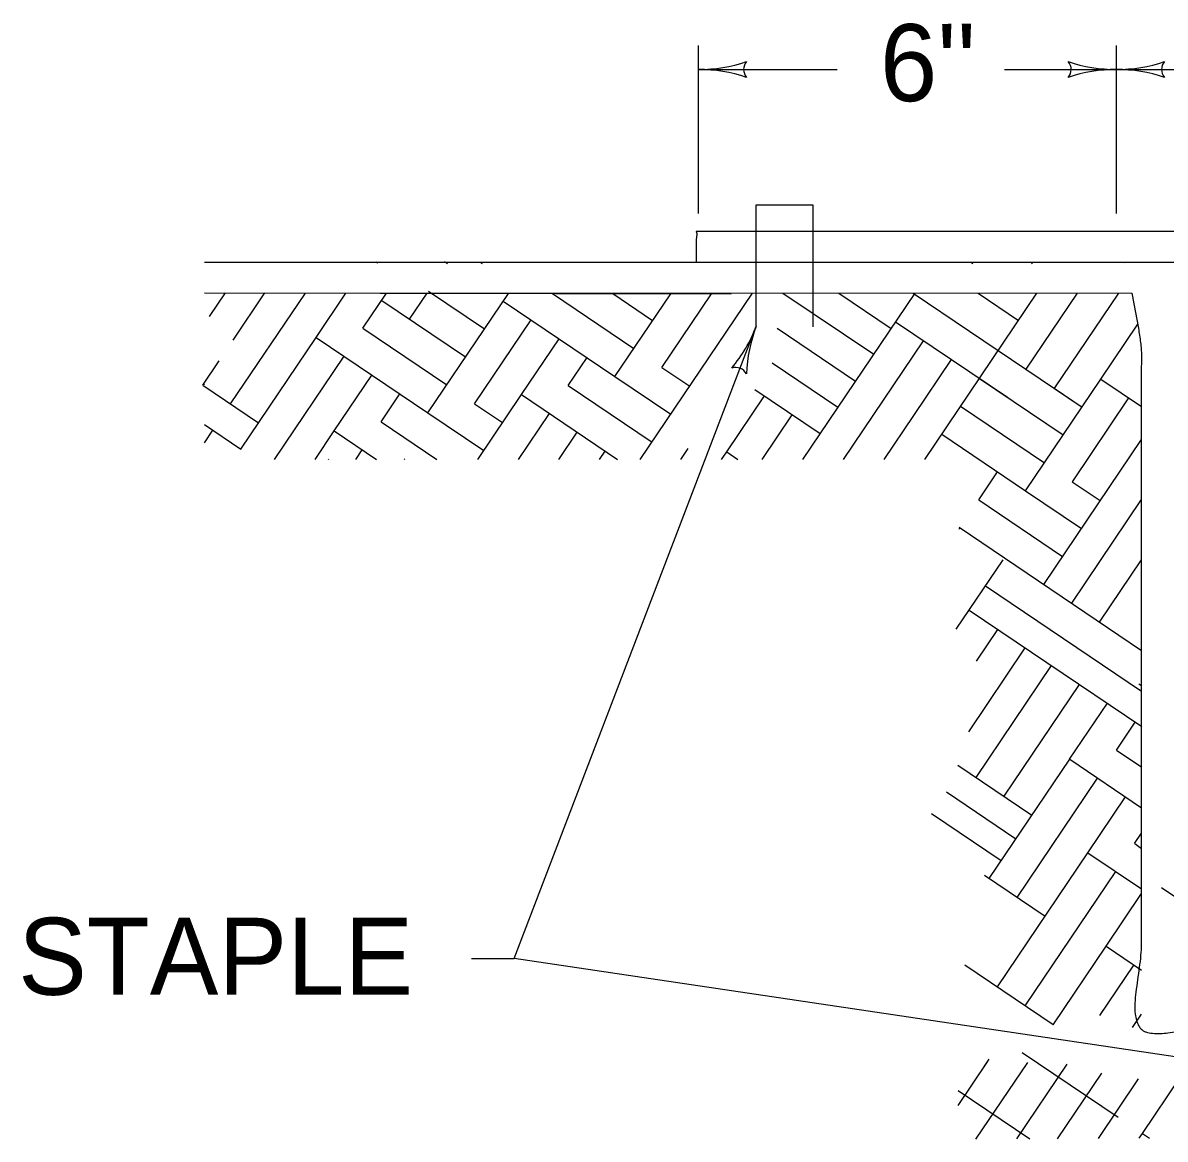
# Model space of a CAD drawing. Extents: x 1000 to 1036.3, y 1000 to 1022.
# Drawn here: x 1023.1 to 1026.066, y 1009.21 to 1012.109 of the extents above; entities that cross this region are included whole.
import ezdxf

# ---------------------------------------------------------------- set-up
doc = ezdxf.new("R2010")
doc.units = 0
doc.layers.add('Level 1', color=7, linetype='Continuous')

msp = doc.modelspace()

# ---------------------------------------------------------------- linework, layer by layer
at = {"layer": 'Level 1'}
for p, q in [((1024.8543, 1011.614), (1024.8543, 1012.0501)), ((1025.9397, 1011.614), (1025.9397, 1012.0501)), ((1024.8543, 1011.9876), (1025.2144, 1011.9876)), ((1025.6496, 1011.9876), (1025.9397, 1011.9876)), ((1025.9397, 1011.9876), (1026.2695, 1011.9876)), ((1024.8487, 1011.5676), (1026.8818, 1011.5676)), ((1023.5713, 1011.4876), (1026.8592, 1011.4876)), ((1024.0174, 1011.4883), (1024.022, 1011.4852)), ((1024.1953, 1011.4889), (1024.2023, 1011.4842)), ((1024.2867, 1011.4875), (1024.2924, 1011.4837)), ((1025.5621, 1011.4875), (1025.5673, 1011.484)), ((1025.7196, 1011.4834), (1025.7239, 1011.4875)), ((1025.7196, 1011.4834), (1025.7239, 1011.4875)), ((1025.9609, 1011.4857), (1025.9618, 1011.4875)), ((1025.9609, 1011.4857), (1025.9618, 1011.4875)), ((1024.1534, 1011.4117), (1024.2985, 1011.3138)), ((1023.5713, 1011.4076), (1024.9392, 1011.405)), ((1023.5713, 1011.4076), (1025.9808, 1011.4069)), ((1023.5849, 1011.3458), (1023.6265, 1011.4075)), ((1023.6395, 1011.1193), (1023.8337, 1011.4071)), ((1023.6457, 1011.285), (1023.7282, 1011.4073)), ((1023.8614, 1011.2919), (1023.939, 1011.4069)), ((1023.9829, 1011.3155), (1024.0445, 1011.4067)), ((1024.0319, 1011.388), (1024.2495, 1011.2412)), ((1024.1044, 1011.3391), (1024.1499, 1011.4065)), ((1024.1517, 1011.0962), (1024.3608, 1011.4061)), ((1024.3474, 1011.3864), (1024.6376, 1011.1906)), ((1024.475, 1011.4059), (1024.6865, 1011.2632)), ((1024.6318, 1011.4056), (1024.7354, 1011.3357)), ((1024.6376, 1011.1906), (1024.7824, 1011.4053)), ((1024.7033, 1010.9751), (1024.9948, 1011.4072)), ((1024.7591, 1011.2142), (1024.8879, 1011.4051)), ((1025.0739, 1011.4071), (1025.3097, 1011.2481)), ((1025.1256, 1010.9751), (1025.4169, 1011.407)), ((1025.2191, 1011.4071), (1025.3551, 1011.3154)), ((1025.4123, 1011.407), (1025.8507, 1011.1112)), ((1025.4422, 1010.9751), (1025.7335, 1011.4069)), ((1025.5805, 1011.407), (1025.6857, 1011.336)), ((1025.7056, 1011.2092), (1025.839, 1011.4069)), ((1025.7798, 1011.1608), (1025.9458, 1011.4069)), ((1024.2732, 1011.1198), (1024.42, 1011.3374)), ((1025.3665, 1011.3323), (1025.6567, 1011.1366)), ((1025.8996, 1011.1838), (1025.9959, 1011.3266)), ((1023.9831, 1011.3155), (1024.2006, 1011.1687)), ((1024.3761, 1009.679), (1025.0046, 1011.3214)), ((1025.0592, 1011.3155), (1025.2626, 1011.1783)), ((1023.6658, 1011.0017), (1023.8615, 1011.2919)), ((1023.8615, 1011.2919), (1024.1517, 1011.0962)), ((1024.3946, 1011.1434), (1024.4925, 1011.2885)), ((1025.2311, 1010.9751), (1025.439, 1011.2834)), ((1023.7534, 1010.9751), (1023.9341, 1011.243)), ((1024.5161, 1011.167), (1024.565, 1011.2396)), ((1025.4136, 1011.0893), (1025.5115, 1011.2345)), ((1023.567, 1011.1682), (1023.6094, 1011.2311)), ((1024.759, 1011.2142), (1024.8316, 1011.1653)), ((1025.0461, 1011.2255), (1025.2168, 1011.1104)), ((1023.9087, 1011.0489), (1024.0065, 1011.1941)), ((1024.6376, 1011.1906), (1024.7827, 1011.0927)), ((1025.5841, 1011.1855), (1025.8017, 1011.0387)), ((1025.7039, 1010.8936), (1025.8996, 1011.1838)), ((1025.8996, 1011.1838), (1026.0051, 1011.1126)), ((1023.567, 1011.1682), (1023.7121, 1011.0704)), ((1023.5713, 1011.1688), (1023.5719, 1011.1694)), ((1024.0302, 1011.0725), (1024.0791, 1011.1451)), ((1024.5162, 1011.167), (1024.7338, 1011.0202)), ((1025.0009, 1011.1567), (1025.1707, 1011.0421)), ((1025.7781, 1011.1602), (1025.8507, 1011.1112)), ((1024.2731, 1011.1198), (1024.3457, 1011.0708)), ((1024.2811, 1010.9751), (1024.3946, 1011.1434)), ((1024.3946, 1011.1434), (1024.6441, 1010.9751)), ((1024.9277, 1010.9949), (1025.0256, 1011.14)), ((1025.8254, 1010.9172), (1025.9722, 1011.1348)), ((1024.1516, 1011.0962), (1024.2967, 1010.9983)), ((1024.3867, 1010.9751), (1024.4672, 1011.0944)), ((1025.02, 1010.9751), (1025.0982, 1011.0911)), ((1025.3367, 1010.9751), (1025.4137, 1011.0893)), ((1025.5352, 1011.113), (1025.7528, 1010.9662)), ((1023.5713, 1011.0654), (1023.6658, 1011.0017)), ((1024.0303, 1011.0726), (1024.1747, 1010.9751)), ((1023.5713, 1011.0182), (1023.5932, 1011.0507)), ((1023.8589, 1010.9751), (1023.9087, 1011.0489)), ((1023.9087, 1011.0489), (1024.0182, 1010.9751)), ((1024.4922, 1010.9751), (1024.5397, 1011.0455)), ((1025.4863, 1011.0404), (1025.7039, 1010.8936)), ((1025.7511, 1010.6506), (1026.0051, 1011.0272)), ((1023.9645, 1010.9751), (1023.9813, 1011)), ((1024.5978, 1010.9751), (1024.6123, 1010.9966)), ((1024.8089, 1010.9751), (1024.8278, 1011.0031)), ((1023.8936, 1010.9751), (1023.8942, 1010.9764)), ((1024.0902, 1010.9751), (1024.0915, 1010.9764)), ((1024.9145, 1010.9751), (1024.9278, 1010.9949)), ((1024.9278, 1010.9949), (1024.9571, 1010.9751)), ((1025.5824, 1010.87), (1025.6313, 1010.9426)), ((1025.8253, 1010.9172), (1025.8979, 1010.8683)), ((1025.7038, 1010.8936), (1025.849, 1010.7957)), ((1025.5825, 1010.87), (1025.8001, 1010.7232)), ((1025.8237, 1010.6017), (1026.0051, 1010.8707)), ((1025.5311, 1010.799), (1026.0051, 1010.4793)), ((1025.5311, 1010.7939), (1025.5335, 1010.7974)), ((1025.5236, 1010.5339), (1025.6454, 1010.7145)), ((1025.8962, 1010.5528), (1026.0051, 1010.7143)), ((1025.9999, 1010.7066), (1026.0051, 1010.7143)), ((1025.5999, 1010.6472), (1026.0051, 1010.3737)), ((1025.5573, 1010.5839), (1025.8413, 1010.3924)), ((1025.5762, 1010.4511), (1025.6318, 1010.5336)), ((1025.5563, 1010.2676), (1025.7032, 1010.4855)), ((1025.5755, 1010.1494), (1025.7713, 1010.4396)), ((1025.6481, 1010.1005), (1025.8438, 1010.3907)), ((1025.8413, 1010.3924), (1026.0055, 1010.2816)), ((1025.9978, 1010.3924), (1026.0056, 1010.3871)), ((1025.8184, 1010.1966), (1025.9163, 1010.3418)), ((1025.9399, 1010.2202), (1025.9889, 1010.2928)), ((1025.6095, 1009.8868), (1025.8185, 1010.1966)), ((1025.8185, 1010.1966), (1026.0054, 1010.0706)), ((1025.9401, 1010.2203), (1026.0055, 1010.1761)), ((1025.5284, 1010.1812), (1025.7206, 1010.0515)), ((1025.6821, 1009.8379), (1025.8911, 1010.1477)), ((1025.4986, 1010.1116), (1025.679, 1009.9899)), ((1025.8657, 1009.9537), (1025.9635, 1010.0988)), ((1025.4595, 1010.0558), (1025.6409, 1009.9334)), ((1025.9872, 1009.9773), (1026.0053, 1010.0042)), ((1025.9873, 1009.9773), (1026.0053, 1009.9651)), ((1025.6307, 1009.6052), (1025.8657, 1009.9537)), ((1025.8657, 1009.9537), (1026.0052, 1009.8596)), ((1025.7033, 1009.5563), (1025.9383, 1009.9047)), ((1025.5971, 1009.8952), (1025.7546, 1009.789)), ((1025.9129, 1009.7107), (1026.0052, 1009.8476)), ((1026.0573, 1009.8631), (1026.269, 1009.7203)), ((1025.7756, 1009.507), (1025.9129, 1009.7107)), ((1025.9129, 1009.7107), (1026.0051, 1009.6485)), ((1024.2651, 1009.679), (1024.3761, 1009.679)), ((1026.4143, 1009.3758), (1024.3761, 1009.679)), ((1025.5458, 1009.6625), (1025.7758, 1009.5074)), ((1025.8971, 1009.5307), (1025.9855, 1009.6618)), ((1025.9819, 1009.5), (1026.0051, 1009.5345)), ((1025.6955, 1009.4352), (1025.9448, 1009.267)), ((1025.5287, 1009.2975), (1025.6051, 1009.4108)), ((1025.5751, 1009.21), (1025.7096, 1009.4094)), ((1025.5957, 1009.3969), (1025.6096, 1009.4176)), ((1025.6811, 1009.2105), (1025.8123, 1009.4051)), ((1025.787, 1009.2111), (1025.9021, 1009.3816)), ((1025.893, 1009.2116), (1025.9972, 1009.3662)), ((1026.0073, 1009.2248), (1026.1052, 1009.3699)), ((1025.5287, 1009.3366), (1025.7153, 1009.2107)), ((1025.9989, 1009.2122), (1026.0074, 1009.2248)), ((1026.0074, 1009.2248), (1026.0259, 1009.2123))]:
    msp.add_line(p, q, dxfattribs=at)
msp.add_lwpolyline([(1025.0046, 1011.3214), (1025.0046, 1011.6362), (1025.1512, 1011.6362), (1025.1512, 1011.3195)], dxfattribs=at)
for centre, radius, start, end in [((1024.8543, 1012.3786), 0.3909, 270, 288.6688), ((1025.003, 1011.9876), 0.0313, 138.7746, 220.8913), ((1025.7911, 1011.9877), 0.0313, 318.7746, 40.8913), ((1025.9397, 1012.3786), 0.3909, 251.3472, 269.9939), ((1025.9397, 1012.3786), 0.3909, 270, 288.6688), ((1026.0884, 1011.9876), 0.0313, 138.7746, 220.8913), ((1024.8543, 1012.3786), 0.3909, 269.9878, 270), ((1024.8543, 1011.5967), 0.3909, 71.3472, 89.9939), ((1025.9397, 1011.5967), 0.3909, 90, 108.6688), ((1025.9397, 1012.3786), 0.3909, 269.9878, 270), ((1025.9397, 1011.5967), 0.3909, 89.9878, 90), ((1025.9397, 1011.5967), 0.3909, 71.3472, 89.9939), ((1024.6395, 1011.4611), 0.3909, 320.4069, 339.0536), ((1025.3697, 1011.1817), 0.3909, 159.0598, 177.7285), ((1025.3697, 1011.1817), 0.3909, 159.0475, 159.0598), ((1024.9514, 1011.1826), 0.0313, 27.8344, 109.951)]:
    msp.add_arc(centre, radius, start, end, dxfattribs=at)
for points in [[(1024.8495, 1011.4878), (1024.8495, 1011.5451), (1024.8496, 1011.5478), (1024.8499, 1011.5506), (1024.8506, 1011.5561), (1024.8507, 1011.5574), (1024.8507, 1011.5588), (1024.8507, 1011.5601), (1024.8507, 1011.5614), (1024.8506, 1011.5626), (1024.8503, 1011.5639), (1024.85, 1011.565), (1024.8495, 1011.5661), (1024.8487, 1011.5676)], [(1026.0051, 1009.7517), (1026.0051, 1010.8292), (1026.0051, 1011.0025), (1026.0051, 1011.1116), (1026.0051, 1011.2015), (1026.0057, 1011.2311), (1026.0058, 1011.2459), (1026.0056, 1011.2533), (1026.0051, 1011.2607), (1026.0008, 1011.2974), (1025.9945, 1011.3339), (1025.9808, 1011.4069)], [(1027.0438, 1009.6774), (1027.0438, 1009.652), (1027.0475, 1009.6091), (1027.0536, 1009.5637), (1027.0548, 1009.5232), (1027.0513, 1009.5071), (1027.0481, 1009.5005), (1027.0461, 1009.4976), (1027.045, 1009.4962), (1027.0444, 1009.4956), (1027.0438, 1009.495), (1027.034, 1009.4873), (1026.9937, 1009.4754), (1026.9218, 1009.4775), (1026.8412, 1009.4884), (1026.8017, 1009.4931), (1026.765, 1009.495), (1026.5533, 1009.495), (1026.2904, 1009.495), (1026.1621, 1009.495), (1026.1192, 1009.4913), (1026.0738, 1009.4852), (1026.0333, 1009.4839), (1026.0173, 1009.4875), (1026.0106, 1009.4907), (1026.0077, 1009.4927), (1026.0064, 1009.4938), (1026.0058, 1009.4944), (1026.0051, 1009.495), (1025.9991, 1009.5027), (1025.9896, 1009.5347), (1025.9913, 1009.5917), (1026, 1009.6557), (1026.0036, 1009.687), (1026.0051, 1009.7162), (1026.0051, 1009.7517)]]:
    msp.add_spline(points, degree=3, dxfattribs=at)

# ---------------------------------------------------------------- texts
msp.add_text("6''", height=0.2, rotation=0.4607, dxfattribs=at).set_placement((1025.3265, 1011.9048))
msp.add_text('STAPLE', height=0.2, dxfattribs=at).set_placement((1023.0877, 1009.5848))

doc.saveas('drawing.dxf')
